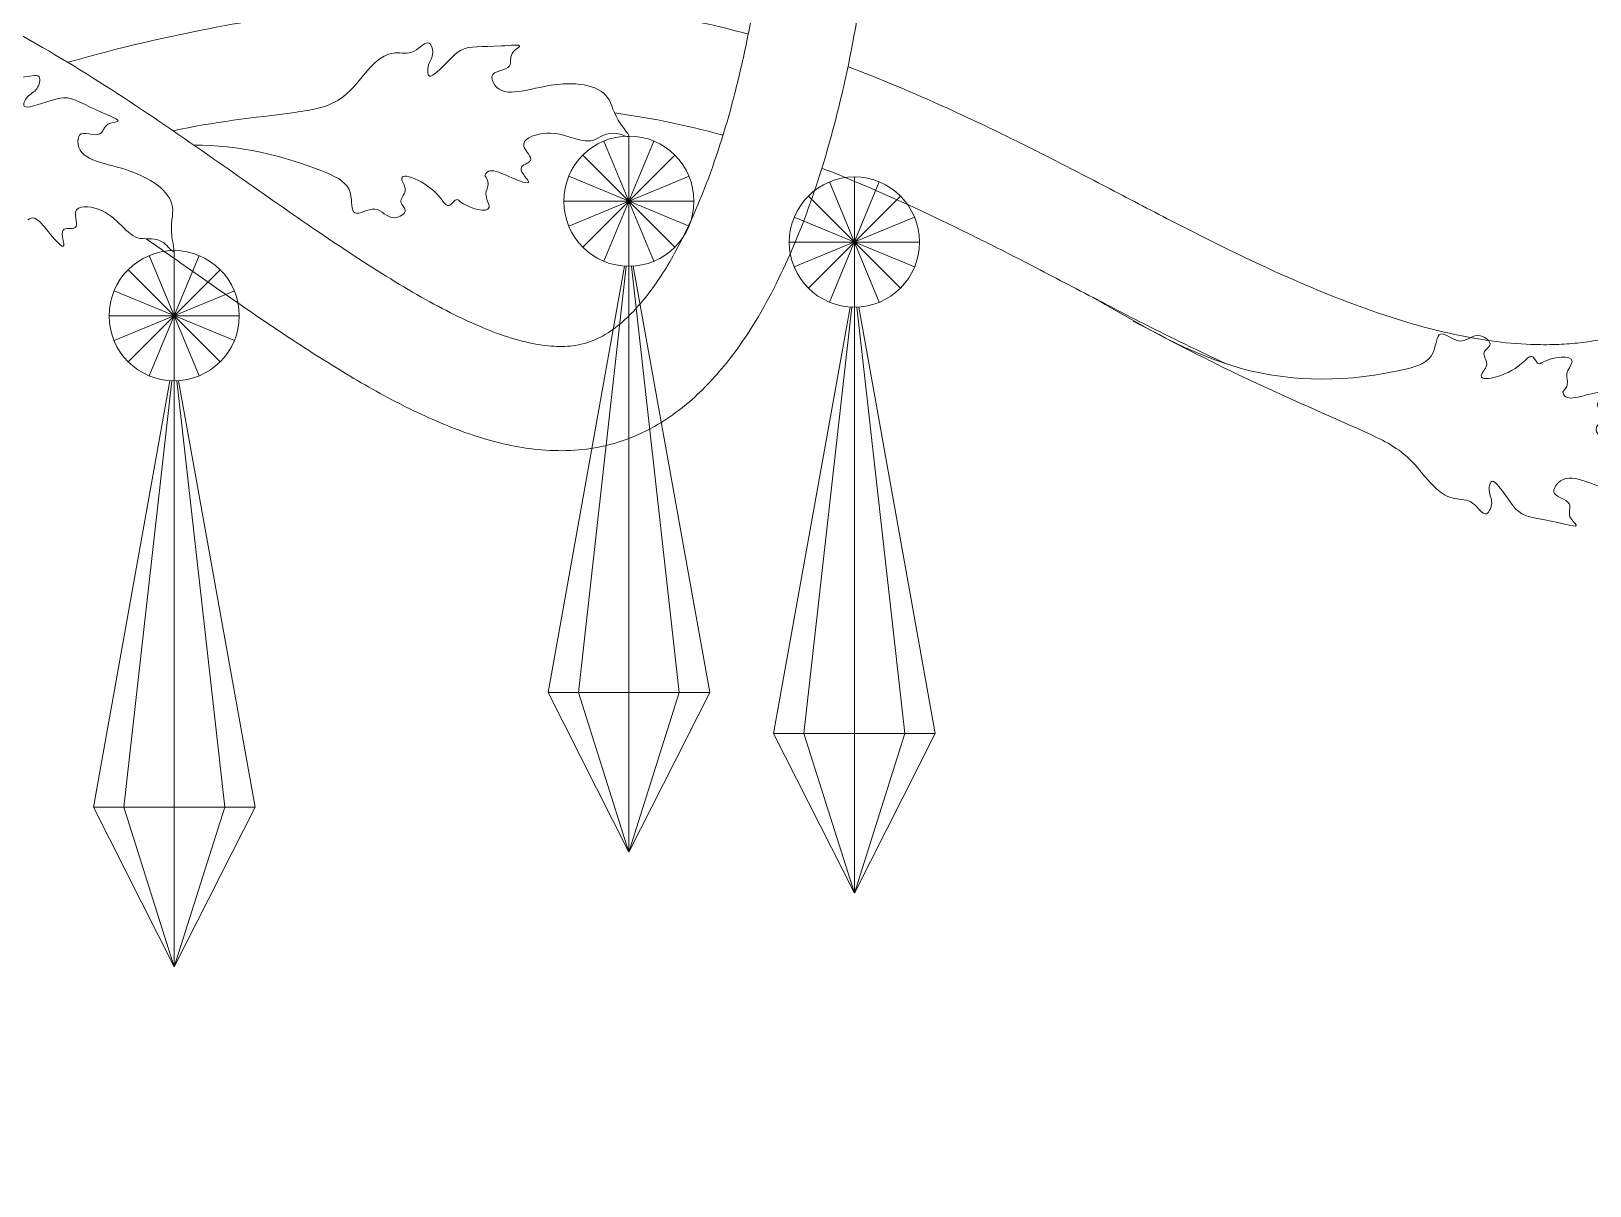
# Model space of a CAD drawing. Header units: inches. Extents: x 258415 to 640093, y 441672 to 945769.
# Drawn here: x 299427.8 to 299487.6, y 465182.7 to 465227.1 of the extents above; entities that cross this region are included whole.
import ezdxf

# ---------------------------------------------------------------- set-up
doc = ezdxf.new("R2010")
doc.units = ezdxf.units.IN
doc.header["$MEASUREMENT"] = 0
doc.linetypes.add('HIDDEN', pattern=[0.375, 0.25, -0.125])
doc.layers.add('CQ SPOT DETAIL DIMENSION', color=9, linetype='Continuous')
doc.layers.add('E-LITE-FIXT-NORM-CEILING', color=3, linetype='Continuous')
doc.layers.add('Glass', color=4, linetype='Continuous', lineweight=0)

# ---------------------------------------------------------------- blocks, each defined once
blk = doc.blocks.new('512')
at = {"layer": 'Glass', "color": 4, "lineweight": 0}
for p, q in [((34114.87107613175, 617.2642376616686), (34114.87107613175, 637.2642376616686)), ((34114.87107613175, 637.2642376616686), (34114.87107613175, 617.2642376616686)), ((34118.6979104554, 618.0254423365559), (34111.04424180809, 636.5030329867812)), ((34111.0442418081, 618.0254423365559), (34118.6979104554, 636.5030329867812)), ((34111.04424180809, 636.5030329867812), (34118.6979104554, 618.0254423365559)), ((34118.6979104554, 636.5030329867794), (34111.0442418081, 618.0254423365541)), ((34121.94214394362, 620.1931698498017), (34107.80000831989, 634.3353054735334)), ((34107.80000831989, 620.1931698498017), (34121.94214394361, 634.3353054735334)), ((34107.80000831989, 634.3353054735352), (34121.94214394361, 620.1931698498055)), ((34121.94214394361, 634.3353054735352), (34107.80000831989, 620.1931698498038)), ((34084.05643669026, 611.7422330925627), (34076.40276804297, 630.2198237427882)), ((34076.40276804297, 611.7422330925627), (34084.05643669027, 630.2198237427882)), ((34076.40276804297, 630.2198237427882), (34084.05643669026, 611.7422330925627)), ((34084.05643669026, 630.2198237427865), (34076.40276804297, 611.742233092561)), ((34080.22960236662, 610.9810284176756), (34080.22960236662, 630.9810284176752)), ((34080.22960236662, 630.9810284176752), (34080.22960236662, 610.9810284176756)), ((34124.10987145686, 623.4374033380197), (34105.63228080663, 631.0910719853209)), ((34105.63228080663, 623.4374033380172), (34124.10987145686, 631.0910719853191)), ((34105.63228080663, 631.0910719853173), (34124.10987145686, 623.4374033380162)), ((34124.10987145686, 631.0910719853199), (34105.63228080663, 623.4374033380183)), ((34087.30067017848, 613.9099606058087), (34073.15853455475, 628.0520962295404)), ((34073.15853455475, 613.9099606058087), (34087.30067017848, 628.0520962295404)), ((34073.15853455473, 628.0520962295423), (34087.30067017848, 613.9099606058126)), ((34087.30067017848, 628.0520962295423), (34073.15853455475, 613.9099606058107)), ((34124.87107613175, 627.2642376616686), (34104.87107613175, 627.2642376616686)), ((34104.87107613175, 627.2642376616667), (34124.87107613175, 627.2642376616667)), ((34089.46839769174, 617.1541940940267), (34070.9908070415, 624.8078627413279)), ((34070.9908070415, 617.1541940940243), (34089.46839769174, 624.807862741326)), ((34070.9908070415, 624.8078627413242), (34089.46839769174, 617.1541940940233)), ((34089.46839769174, 624.807862741327), (34070.9908070415, 617.1541940940251)), ((34090.22960236661, 620.9810284176755), (34070.22960236661, 620.9810284176755)), ((34070.22960236661, 620.9810284176738), (34090.22960236661, 620.9810284176738)), ((34188.52433578515, 600.4267636701326), (34180.87066713785, 618.9043543203579)), ((34180.87066713785, 600.4267636701326), (34188.52433578516, 618.9043543203579)), ((34180.87066713785, 618.9043543203579), (34188.52433578515, 600.4267636701326)), ((34188.52433578515, 618.9043543203561), (34180.87066713785, 600.4267636701306)), ((34184.6975014615, 599.665558995245), (34184.6975014615, 619.6655589952453)), ((34184.6975014615, 619.6655589952453), (34184.6975014615, 599.665558995245)), ((34114.87107613185, 617.264237661765), (34114.87107613185, 527.264237661765)), ((34191.76856927337, 602.5944911833785), (34177.62643364964, 616.73662680711)), ((34177.62643364964, 602.5944911833785), (34191.76856927337, 616.73662680711)), ((34177.62643364963, 616.7366268071117), (34191.76856927337, 602.5944911833823)), ((34191.76856927337, 616.7366268071117), (34177.62643364964, 602.5944911833802)), ((34193.93629678662, 605.8387246715965), (34175.45870613639, 613.4923933188973)), ((34175.45870613639, 605.8387246715938), (34193.93629678662, 613.4923933188957)), ((34175.45870613639, 613.4923933188937), (34193.93629678662, 605.8387246715929)), ((34193.93629678662, 613.4923933188965), (34175.45870613639, 605.8387246715946)), ((34080.22960236672, 610.9810284177719), (34080.22960236672, 520.9810284177719)), ((34194.6975014615, 609.6655589952453), (34174.6975014615, 609.6655589952453)), ((34174.6975014615, 609.6655589952433), (34194.6975014615, 609.6655589952433)), ((34184.69750146161, 599.6655589953416), (34184.69750146161, 509.6655589953417))]:
    blk.add_line(p, q, dxfattribs=at)
for points in [[(34114.87107613185, 527.264237661765), (34102.45827558989, 551.7835013765789), (34114.21420368891, 617.2858350543456)], [(34107.1210692304, 551.7835013765789), (34114.483879113, 617.2717365499011)], [(34114.87107613185, 527.264237661765), (34127.28387667381, 551.7835013765789), (34115.52794857482, 617.2858350543456)], [(34122.6210830333, 551.7835013765789), (34115.2582731507, 617.2717365499011)], [(34080.22960236672, 520.9810284177719), (34067.81680182475, 545.5002921325859), (34079.57272992377, 611.0026258103522)], [(34072.47959546527, 545.5002921325859), (34079.84240534787, 610.988527305908)], [(34080.22960236672, 520.9810284177719), (34092.64240290868, 545.5002921325859), (34080.88647480966, 611.0026258103522)], [(34087.97960926817, 545.5002921325859), (34080.61679938556, 610.988527305908)], [(34184.69750146161, 509.6655589953417), (34172.28470091964, 534.1848227101555), (34184.04062901867, 599.6871563879223)], [(34176.94749456015, 534.1848227101555), (34184.31030444275, 599.6730578834778)], [(34184.69750146161, 509.6655589953417), (34197.11030200357, 534.1848227101555), (34185.35437390455, 599.6871563879223)], [(34192.44750836305, 534.1848227101555), (34185.08469848045, 599.6730578834778)], [(34114.87107613185, 551.7835013765789), (34102.45827558989, 551.7835013765789), (34107.1210692304, 551.7835013765789), (34114.87107613185, 527.264237661765)], [(34114.87107613185, 551.7835013765789), (34127.28387667381, 551.7835013765789), (34122.6210830333, 551.7835013765789), (34114.87107613185, 527.264237661765)], [(34080.22960236672, 545.5002921325859), (34067.81680182475, 545.5002921325859), (34072.47959546527, 545.5002921325859), (34080.22960236672, 520.9810284177719)], [(34080.22960236672, 545.5002921325859), (34092.64240290868, 545.5002921325859), (34087.97960926817, 545.5002921325859), (34080.22960236672, 520.9810284177719)], [(34184.69750146161, 534.1848227101555), (34172.28470091964, 534.1848227101555), (34176.94749456015, 534.1848227101555), (34184.69750146161, 509.6655589953417)], [(34184.69750146161, 534.1848227101555), (34197.11030200357, 534.1848227101555), (34192.44750836305, 534.1848227101555), (34184.69750146161, 509.6655589953417)]]:
    blk.add_lwpolyline(points, dxfattribs=at)
for centre in [(34114.87107613175, 627.2642376616686), (34080.22960236662, 620.9810284176755), (34184.6975014615, 609.6655589952453)]:
    blk.add_circle(centre, 10, dxfattribs=at)
at = {"layer": 'Glass', "lineweight": 0}
for points, knots in [([(34235.15723778458, 762.9789559693163), (34233.21615448001, 757.594922823936), (34224.57111822578, 751.869604080578), (34204.89552403393, 755.6669769346036), (34193.62457747611, 771.7497996200827), (34193.2923292332, 797.6815311168183), (34216.76041995018, 816.0064903834192), (34247.87906577284, 813.9843714171247), (34286.93144062681, 785.7003486828808), (34336.78818743263, 689.5303649608658), (34357.62229658599, 596.8026218980357), (34371.91907826207, 530.4268654986327)], [445.8472463346648, 445.8472463346648, 445.8472463346648, 445.8472463346648, 460.0936663669342, 474.3673383454505, 495.875307046183, 515.1046363875654, 545.5253694409239, 572.1865819206528, 603.8032632246454, 685.281331460773, 888.8940730016423, 888.8940730016423, 888.8940730016423, 888.8940730016423]), ([(34097.16379723406, 804.9398612869528), (34102.80397835525, 802.5869778037659), (34181.44910190718, 767.153156973578), (34301.26105207036, 682.7130161231171), (34352.06311789495, 582.8257486486838)], [634.2147022965343, 634.2147022965343, 634.2147022965343, 634.2147022965343, 650.4257267839843, 854.0384683248534, 854.0384683248534, 854.0384683248534, 854.0384683248534]), ([(34352.06311789485, 582.8257486488927), (34350.99622497315, 587.3782684427705), (34349.91187571944, 591.9239700836278), (34345.95151431438, 608.1786563827773), (34342.95492113677, 619.8434347290647), (34333.34344634117, 654.6319254246728), (34326.10674047343, 677.5490106775912), (34315.18770592241, 706.1857795456418), (34312.75415756886, 712.2771961098011), (34308.58010839517, 722.2206545927666), (34306.90605175436, 726.0958943212544), (34303.46125047932, 733.7636999256281), (34301.68716332368, 737.5586528127524), (34296.15663105703, 748.7659263375052), (34292.19147402334, 755.9997123896927), (34283.43507482034, 769.6811116139908), (34278.6452139222, 776.1277378251442), (34271.1009743172, 784.493477916988), (34268.80052637867, 786.8506103940738), (34263.27427155344, 792.0418380496782), (34260.01756444879, 794.7672093503198), (34253.27659114818, 799.4929923720754), (34249.79551815549, 801.4918165189772), (34244.51020572937, 803.7313348571178), (34242.78419622283, 804.3442877361623), (34239.26547361021, 805.3403354808908), (34237.47687636315, 805.7227350228287), (34232.92254862677, 806.3713191120622), (34230.14955299764, 806.4645532423558), (34225.84869814228, 806.0911877781563), (34224.28538652838, 805.8430312783629), (34221.73855531321, 805.2383426236419), (34220.74247075698, 804.9488341857711), (34218.75902774547, 804.2608305181174), (34217.77445908748, 803.8633864493067), (34214.73148823123, 802.4549879490132), (34212.74576714193, 801.263774275354), (34209.18221345277, 798.5426631490635), (34207.60593431078, 797.0140236805846), (34205.31066228844, 794.1297289398891), (34204.47829128788, 792.8127074775247), (34203.60664196975, 790.9928098440158), (34203.40321476424, 790.5165675257588), (34202.99080329806, 789.4194638706331), (34202.79182034217, 788.7823854553253), (34202.45741341594, 787.4613378836711), (34202.32278227683, 786.7794567541494), (34202.01984078051, 784.6829631970758), (34201.95319381845, 783.216973043769), (34202.09507024749, 780.2402108237656), (34202.30361754057, 778.7299845044597), (34202.88807917971, 776.1665478280103), (34203.2041282446, 775.0975329995163), (34204.17999295891, 772.4389051973276), (34204.93468608713, 770.9158326934213), (34206.71437766986, 768.1816835174068), (34207.73695864242, 766.9706395892172), (34209.58978393176, 765.2978596285303), (34210.33698807333, 764.728305189411), (34211.78150603541, 763.8163284251559), (34212.45539762523, 763.4525555981128), (34213.90951732416, 762.7964281994482), (34214.68436193939, 762.5072677125563), (34216.62410101404, 761.929360689277), (34217.8096116339, 761.6988076524502), (34220.08307584604, 761.4929275457325), (34221.16932363405, 761.5182023078014), (34223.08390464303, 761.7900352201123), (34223.91363458749, 762.0351210838825), (34225.05384007517, 762.5556348333438), (34225.44609358825, 762.7931852456703), (34226.13138242742, 763.3216484468611), (34226.42627970581, 763.6117022806493), (34226.96882440498, 764.3042292851251), (34227.21838574168, 764.7085300560318), (34227.50980930485, 765.3721920842992), (34227.57186462232, 765.5270785324537), (34227.63140061518, 765.6922150611625)], [55.54187756572696, 55.54187756572696, 55.54187756572696, 55.54187756572696, 69.63484942207275, 69.63484942207275, 106.0226687488326, 106.0226687488326, 178.7983074023523, 178.7983074023523, 198.5826761129298, 198.5826761129298, 211.2640393980994, 211.2640393980994, 223.9454026832691, 223.9454026832691, 249.3081292536084, 249.3081292536084, 274.6708558239477, 274.6708558239477, 285.1543286286179, 285.1543286286179, 298.7648879369552, 298.7648879369552, 312.3754472452926, 312.3754472452926, 318.8547764538347, 318.8547764538347, 325.3341056623769, 325.3341056623769, 335.2930945038583, 335.2930945038583, 341.080330739814, 341.080330739814, 344.8764629796881, 344.8764629796881, 348.6725952195623, 348.6725952195623, 356.8471811264032, 356.8471811264032, 365.0217670332438, 365.0217670332438, 371.3781464914932, 371.3781464914932, 373.6057699322913, 373.6057699322913, 376.4692426346959, 376.4692426346959, 379.3327153371008, 379.3327153371008, 385.0596607419102, 385.0596607419102, 390.7866061467196, 390.7866061467196, 394.9739703831302, 394.9739703831302, 401.6706985017356, 401.6706985017356, 408.3674266203408, 408.3674266203408, 412.4181033404546, 412.4181033404546, 415.6373708248796, 415.6373708248796, 418.8566383093047, 418.8566383093047, 423.5017475207733, 423.5017475207733, 428.1468567322421, 428.1468567322421, 432.7919659437108, 432.7919659437108, 435.9168799161379, 435.9168799161379, 439.041793888565, 439.041793888565, 442.1667078609921, 442.1667078609921, 443.0468266669773, 443.0468266669773, 443.0468266669773, 443.0468266669773]), ([(34344.93238096444, 579.1990985652328), (34335.63009261264, 597.4893029031717), (34324.21221347766, 615.1107471925834), (34292.95139799531, 655.7143808307392), (34271.58315525334, 677.8475869803688), (34226.40702976589, 717.8315473669372), (34202.60080262519, 735.6834436465313), (34167.36956550492, 758.9110230621001), (34155.48997273971, 766.1611626066106), (34132.59171386308, 779.1579240563678), (34121.57258634116, 784.9046143299303), (34107.57025559339, 791.6016122859055), (34103.98207291363, 793.2572019027492), (34099.36219217384, 795.3006189766465), (34098.25926362856, 795.7815869605338), (34097.16379723405, 796.2522493347415)], [0, 0, 0, 0, 38.31587406080621, 38.31587406080621, 92.67818285295004, 92.67818285295004, 147.0404916450938, 147.0404916450938, 175.2922205769156, 175.2922205769156, 203.5439495087373, 203.5439495087373, 213.623420213918, 213.623420213918, 216.8144028602508, 216.8144028602508, 216.8144028602508, 216.8144028602508]), ([(34081.21798017602, 647.9268591505506), (34076.68161496495, 646.2188575041882), (34072.04733928903, 644.2865009136339), (34064.36930915194, 640.8330356924968), (34061.43827712281, 639.4605991428152), (34056.05834371582, 636.8575906302722), (34053.64017681153, 635.6593229092831), (34049.60892681411, 633.6215821177511), (34048.03011650983, 632.8139488745563), (34044.82737281571, 631.1587226445107), (34043.20702884804, 630.3134668728088), (34038.2946943618, 627.7448905236497), (34034.95112973853, 625.9887202890578), (34025.65485951123, 621.2057960128913), (34019.60029984814, 618.2005304616803), (34007.44645277795, 612.8274270917373), (34001.34738650073, 610.4616418518726), (33990.97114930097, 607.3723921104456), (33986.63362342997, 606.3823060588758), (33980.36283503416, 605.5185826982042), (33978.32041659267, 605.3332779030877), (33975.01158532269, 605.2071080146617), (33973.72126680394, 605.2037843476846), (33971.35509794668, 605.2878780831776), (33970.27376723734, 605.3631530562988), (33968.11300294499, 605.5861132900981), (33967.03690172947, 605.7334355705187), (33963.8237340474, 606.2785310913132), (33961.70162984241, 606.7794961796607), (33955.32592500666, 608.6874764325247), (33951.16215082366, 610.4961140122688), (33943.2675665207, 614.9270284763788), (33939.53818806056, 617.549013021765), (33934.24618535882, 622.0277506013773), (33932.45909070723, 623.7037304533796), (33928.67358095932, 627.6189814856008), (33926.75295147258, 629.8812629786961), (33923.26087339922, 634.5502496165817), (33921.68764372422, 636.9588206483613), (33917.83427413504, 643.6991048618928), (33915.8441102935, 648.1838644741492), (33912.58246018891, 657.6401440978642), (33911.31262917535, 662.611549536935), (33909.35361101177, 673.0136086024777), (33908.66497365226, 678.4433245397178), (33907.71706625192, 689.7019485146755), (33907.45770515213, 695.5303082396031), (33907.11869117687, 711.2657208001109), (33907.25376714747, 721.443825172474), (33907.37111847346, 735.6258877554837), (33907.39545259267, 739.3641395470903), (33907.39545259267, 743.1350057622833)], [536.1555904284172, 536.1555904284172, 536.1555904284172, 536.1555904284172, 552.8577151496548, 552.8577151496548, 562.8170896627047, 562.8170896627047, 570.6491327355142, 570.6491327355142, 575.5650861770098, 575.5650861770098, 580.4810396185055, 580.4810396185055, 590.3129465014968, 590.3129465014968, 607.4184069961209, 607.4184069961209, 624.5238674907453, 624.5238674907453, 637.1891086446277, 637.1891086446277, 643.4657453700822, 643.4657453700822, 647.5694924879165, 647.5694924879165, 651.1020383901956, 651.1020383901956, 654.6345842924746, 654.6345842924746, 661.6996760970328, 661.6996760970328, 676.1505095440758, 676.1505095440758, 690.6013429911189, 690.6013429911189, 698.6062005349544, 698.6062005349544, 708.7431438585371, 708.7431438585371, 718.8800871821197, 718.8800871821197, 736.2142462916953, 736.2142462916953, 753.5484054012708, 753.5484054012708, 770.8825645108462, 770.8825645108462, 788.2167236204216, 788.2167236204216, 816.3853403610782, 816.3853403610782, 826.3293101665979, 826.3293101665979, 826.3293101665979, 826.3293101665979]), ([(34076.66379765893, 743.1376130696718), (34076.66137443551, 735.7024381922528), (34076.48090937407, 727.69716996231), (34076.2379861354, 710.9131550862758), (34076.17599871753, 702.1332952404555), (34076.66897890079, 684.1216093989551), (34077.22377948404, 674.8889113459218), (34078.83791417484, 661.5114817145495), (34079.43822249813, 657.4252899828697), (34080.83531255496, 649.6226999292276), (34081.60993634188, 645.9040394407258), (34083.40805230071, 638.4976202309653), (34084.42945997308, 634.8168216608162), (34086.99879819033, 626.7742492351135), (34088.61292247426, 622.4541524093174), (34092.28305980194, 614.2617286407137), (34094.3371855105, 610.3883852102381), (34098.31792543212, 604.3331240710222), (34100.10599196926, 601.987354871344), (34104.03994565048, 597.7155698492357), (34106.18810619677, 595.7871324323887), (34109.78902769014, 593.3085778125907), (34111.07806417433, 592.5430790048592), (34113.30773659792, 591.4420247823417), (34114.21361301056, 591.0496279592452), (34115.94906225248, 590.406651621207), (34116.77088078302, 590.1454785518217), (34118.42183389951, 589.7034207956266), (34119.25335032142, 589.5214978616723), (34121.75614833346, 589.0876148341712), (34123.43476599525, 588.9478087691941), (34126.77854422328, 588.9242441959177), (34128.44396943822, 589.0399468884432), (34133.21000895908, 589.6762312993122), (34136.28219364165, 590.459828598423), (34142.39363439291, 592.5470878763925), (34145.43558626177, 593.8528676199612), (34151.54250399205, 596.8532230782482), (34154.6074452389, 598.5489795174398), (34160.7835357142, 602.2251758663342), (34163.89436577774, 604.2059960619728), (34172.29829994857, 609.7650403029572), (34177.63688085523, 613.5133951639572), (34185.01144685737, 618.6894749471074), (34187.01225488752, 620.0936441247312), (34189.01570984971, 621.4892948131297)], [12.06606350900529, 12.06606350900529, 12.06606350900529, 12.06606350900529, 35.04587111468968, 35.04587111468968, 58.02567872037407, 58.02567872037407, 81.00548632605849, 81.00548632605849, 91.06236860269324, 91.06236860269324, 100.2061694406598, 100.2061694406598, 109.3499702786264, 109.3499702786264, 120.6268643005954, 120.6268643005954, 131.9037583225645, 131.9037583225645, 139.872313795784, 139.872313795784, 147.8408692690035, 147.8408692690035, 151.9698655097293, 151.9698655097293, 154.6636415596871, 154.6636415596871, 156.9991983803002, 156.9991983803002, 159.3347552009133, 159.3347552009133, 164.0058688421394, 164.0058688421394, 168.6769824833656, 168.6769824833656, 177.4624693899034, 177.4624693899034, 186.2479562964412, 186.2479562964412, 195.033443202979, 195.033443202979, 203.8189301095168, 203.8189301095168, 218.5839504669284, 218.5839504669284, 224.0614821280934, 224.0614821280934, 224.0614821280934, 224.0614821280934]), ([(34092.66379680917, 743.1323984549091), (34092.66129881682, 735.4678101255995), (34092.47912966785, 727.4310373980105), (34092.23861800297, 710.8681670798869), (34092.17980860967, 702.3431676204291), (34092.6445954572, 685.1036259287976), (34093.16835529398, 676.3899411238973), (34094.64719642288, 664.021112038964), (34095.18579074873, 660.3151759028732), (34096.36406204644, 653.6341948931631), (34096.9664212283, 650.6511135107303), (34098.79359355422, 642.7487345999006), (34100.16530315614, 637.8734808988172), (34103.33198578022, 628.7143257923581), (34105.12938364536, 624.4304374691502), (34108.40306047461, 618.1659026503147), (34109.78999809089, 615.8921409189306), (34112.63410343803, 611.9656667892759), (34114.09082078382, 610.3159474834629), (34116.49812048435, 608.131092908613), (34117.46132984622, 607.4078394327307), (34118.97023449617, 606.4884482043053), (34119.53384826512, 606.1960491232247), (34120.64109803547, 605.715493517142), (34121.17868367067, 605.5283966265351), (34122.30928874024, 605.2266438944216), (34122.8984578811, 605.1137411840872), (34124.52050604499, 604.9203633493316), (34125.60965804573, 604.9003020292893), (34128.00302074788, 605.0890993373114), (34129.30589522662, 605.2989753466453), (34132.10654734639, 605.9671354046022), (34133.60342513611, 606.4252576153876), (34138.13979708328, 608.0901306586858), (34141.37892471348, 609.6029816154922), (34148.23912358635, 613.3136262684029), (34151.86102249021, 615.5087586339478), (34159.37736936453, 620.3622932439566), (34163.27264892285, 623.0201524085378), (34171.2652722956, 628.5768813985951), (34175.36295310038, 631.4756933887029), (34184.40747038365, 637.7816713805641), (34189.3838235015, 641.1925593571295), (34199.47657587055, 647.7023163836637), (34204.59306537583, 650.8047593947157), (34214.93747162135, 656.3934596446697), (34220.16537414362, 658.8812030003382), (34227.87272747025, 661.8105171334319), (34230.30584962051, 662.6298302446303), (34234.33856679767, 663.7823632188465), (34235.93175108143, 664.1854119032521), (34239.12342744197, 664.8774276674857), (34240.71529963939, 665.1653807891744), (34245.47468283392, 665.8584724207129), (34248.62594959306, 666.0925712722427), (34257.01298461307, 666.14160454599), (34262.1837516319, 665.5544109830607), (34272.22993603072, 663.3080970978452), (34277.10525977471, 661.6507159327127), (34286.51896768247, 657.4493843530737), (34291.05840699282, 654.9060277472908), (34299.79837818788, 649.0972823927559), (34303.99960189614, 645.8316798042622), (34315.81047396361, 635.4226361852197), (34322.9733979644, 627.4922026776958), (34336.0717777831, 610.3609165830829), (34342.00615521477, 601.1575979699082), (34349.33220751142, 588.0932937337673), (34351.27688521802, 584.4191146686835), (34354.96805507638, 577.0455686522528), (34356.71554901149, 573.3428171122478), (34361.67085362242, 562.1970221980426), (34364.59145959703, 554.716463132373), (34372.26239006869, 532.2071384724104), (34375.9216732446, 517.1112282945896), (34379.63552016691, 493.5795218587027), (34380.56274506705, 485.0595716865837), (34381.1087527473, 476.4151395963445), (34381.12141663479, 476.2110404440718), (34381.13385038372, 476.0069884256798)], [12.06606350900529, 12.06606350900529, 12.06606350900529, 12.06606350900529, 34.97580336496523, 34.97580336496523, 57.88554322092517, 57.88554322092517, 80.79528307688508, 80.79528307688508, 90.6395187735142, 90.6395187735142, 98.65616043630749, 98.65616043630749, 112.0344596911993, 112.0344596911993, 125.4127589460911, 125.4127589460911, 134.3892997291058, 134.3892997291058, 143.3658405121204, 143.3658405121204, 149.5001719317774, 149.5001719317774, 153.2690933237766, 153.2690933237766, 157.0196932837996, 157.0196932837996, 160.7702932438227, 160.7702932438227, 166.7676449979922, 166.7676449979922, 172.7649967521618, 172.7649967521618, 178.7623485063313, 178.7623485063313, 190.0123815384031, 190.0123815384031, 201.2624145704749, 201.2624145704749, 212.5124476025467, 212.5124476025467, 223.7624806346185, 223.7624806346185, 236.8906537998399, 236.8906537998399, 250.0188269650613, 250.0188269650613, 263.1470001302826, 263.1470001302826, 269.1574436480404, 269.1574436480404, 273.0540899991106, 273.0540899991106, 276.9507363501808, 276.9507363501808, 284.7440290523212, 284.7440290523212, 297.9187378188878, 297.9187378188878, 311.0934465854546, 311.0934465854546, 324.2681553520213, 324.2681553520213, 337.442864118588, 337.442864118588, 362.8287771562315, 362.8287771562315, 388.2146901938749, 388.2146901938749, 398.0313884701161, 398.0313884701161, 407.8480867463571, 407.8480867463571, 427.4814832988396, 427.4814832988396, 466.7482764038044, 466.7482764038044, 489.2014170679657, 489.2014170679657, 489.7444926118721, 489.7444926118721, 489.7444926118721, 489.7444926118721]), ([(34201.04570882337, 648.5904800709895), (34193.30927202235, 650.7876666851744), (34185.58931616342, 652.597989077115), (34166.29851973483, 656.2224846086738), (34154.87667364156, 657.5211099125562), (34140.05766821947, 658.0818437530778), (34136.15804716608, 658.1125755268957), (34124.73798242988, 657.8435802632977), (34117.51214105277, 657.1843776252599), (34105.75314387075, 655.1984893208972), (34101.15032660108, 654.1791667770085), (34096.52980437152, 652.9203191112864)], [399.5268295699667, 399.5268295699667, 399.5268295699667, 399.5268295699667, 423.2016510280713, 423.2016510280713, 459.5383931026257, 459.5383931026257, 472.8697248236296, 472.8697248236296, 499.5323882656381, 499.5323882656381, 517.0316118309279, 517.0316118309279, 517.0316118309279, 517.0316118309279]), ([(34184.85755297485, 638.0655738453797), (34178.7920080783, 639.4579140823005), (34169.94915078017, 640.2716901476988), (34157.30769155969, 642.2252641721517), (34153.47165461259, 651.1115427405357), (34147.92990606548, 649.5467851553794), (34145.45633215087, 652.6263585496017), (34144.68337679564, 649.4665425043822), (34145.87324431689, 648.4035558403475), (34145.77587493097, 645.9536513612848), (34143.01389332147, 648.1116828029626), (34140.64816390633, 651.4953992383098), (34136.75828536478, 650.7564399962222), (34130.50363343161, 651.5089583461682), (34133.37599398814, 649.9646863250355), (34132.47497898639, 647.2341346255263), (34136.31576442423, 647.3527211600467), (34134.84908854982, 642.6656829176328), (34126.78686193179, 646.09071669063), (34117.72036872436, 645.0015898594212), (34117.22989797826, 640.11948260395), (34113.97964120935, 636.5241264337237), (34117.75840167111, 638.4366417741539), (34121.45388779538, 634.9450903289687), (34125.79651760327, 639.0748619770729), (34132.4529422803, 636.2567051754323), (34128.80680491272, 633.3673442589807), (34132.7699999584, 632.5712002610762), (34129.26052330027, 629.7538165641654), (34133.45064796256, 630.7357361420208), (34136.29909619109, 632.9494470064546), (34136.98371534439, 631.2239439031591), (34136.98465066907, 631.221586525884)], [20.27810643982671, 20.27810643982671, 20.27810643982671, 20.27810643982671, 39.16376194624108, 46.94737714363432, 57.38452382404772, 60.32936589891867, 62.95094716469892, 64.80162813268257, 66.74522142305065, 68.24084637967601, 69.49968425224017, 74.48315717013216, 80.79281758580454, 83.57536404684356, 85.17414353576086, 87.0950688187178, 90.23265253106207, 91.12502545729271, 99.68435633555237, 108.8898158092483, 113.4623458236087, 115.7340487631701, 117.7075574678005, 121.3702516288513, 129.2147516930437, 132.7301569776486, 135.1252826438287, 136.9970900583744, 139.4838538943709, 140.7278860467646, 146.2856966392129, 146.2933000915285, 146.2933000915285, 146.2933000915285, 146.2933000915285]), ([(34248.63370919192, 649.9931773834147), (34240.55477731633, 650.8924925571797), (34232.32586290851, 647.5543307354374), (34220.19916804832, 643.4841692570287), (34212.71059374792, 649.6162473062459), (34208.50641642694, 645.6812331622523), (34204.89483643101, 647.28086753753), (34205.65934589112, 644.1189974095496), (34207.20448843287, 643.7211784913006), (34208.24310306652, 641.5001894331173), (34204.79854230141, 642.1487595911558), (34201.14308509613, 644.0680941635393), (34198.02703445431, 641.6252588790547), (34192.12537890777, 639.4213041421963), (34195.38612376308, 639.3686331782873), (34195.83973874841, 636.5292716193899), (34199.19708320068, 638.398478342721), (34200.0467250112, 633.5613744157553), (34191.31204240841, 632.901318194471), (34183.75837065612, 627.7700864326567), (34185.56476906984, 623.2080191844024), (34184.32868906741, 618.5215640974266), (34186.80708159802, 621.9558494698167), (34191.69329664594, 620.5514094766031), (34193.65431345934, 626.2142586332875), (34200.86150353652, 626.7678003490646), (34198.94953370422, 622.5266807363614), (34202.83570203823, 623.6395400784412), (34201.01207391659, 619.5251193678805), (34204.28325737992, 622.3216653610789), (34205.79692221378, 625.5962633322367), (34207.19750601063, 624.377891725321), (34207.1994194841, 624.3762271896074)], [20.27810643982671, 20.27810643982671, 20.27810643982671, 20.27810643982671, 39.16376194624108, 46.94737714363432, 57.38452382404772, 60.32936589891867, 62.95094716469892, 64.80162813268257, 66.74522142305065, 68.24084637967601, 69.49968425224017, 74.48315717013216, 80.79281758580454, 83.57536404684356, 85.17414353576086, 87.0950688187178, 90.23265253106207, 91.12502545729271, 99.68435633555237, 108.8898158092483, 113.4623458236087, 115.7340487631701, 117.7075574678005, 121.3702516288513, 129.2147516930437, 132.7301569776486, 135.1252826438287, 136.9970900583744, 139.4838538943709, 140.7278860467646, 146.2856966392129, 146.2933000915285, 146.2933000915285, 146.2933000915285, 146.2933000915285]), ([(34117.06459199174, 640.8166759581233), (34111.96014615582, 640.1222378548009), (34106.98987385632, 639.1311479779195), (34101.43896376975, 637.6741534394014), (34100.92513684853, 637.5360187887409), (34100.41040004442, 637.3943837793586)], [493.930900424035, 493.930900424035, 493.930900424035, 493.930900424035, 515.3130770521307, 515.3130770521307, 517.4908857768849, 517.4908857768849, 517.4908857768849, 517.4908857768849]), ([(34136.98465066907, 631.221586525884), (34136.74052860438, 630.7971299946307), (34136.20877023193, 629.8725584508082), (34137.25180733062, 628.2780471659034), (34135.09560567475, 624.9633274287067), (34139.7728671439, 626.190060676491), (34141.47880841741, 627.8394586576187), (34142.60081364479, 625.7569233769736), (34144.59117635196, 629.7668837497848), (34151.29302750102, 632.5125867328787), (34148.64126964877, 628.7319247728683), (34150.54394299563, 627.2376617043018), (34148.45835084431, 625.7060349819221), (34151.68643287476, 623.8583091278542), (34153.43239887212, 627.1928759280836), (34157.72871553207, 624.1795262151745), (34157.07001662808, 629.6916783149827), (34166.42780473652, 634.0807050433441), (34174.87892043311, 635.8899224374372), (34181.66917684268, 635.8683133513478)], [0, 0, 0, 0, 1.367131047763244, 2.977950320857781, 5.071571829587876, 9.646861753815674, 10.1356297231957, 11.56233846800583, 13.65702600174249, 19.94489674793412, 21.71954324523456, 23.57337140023498, 24.96731872104973, 26.99536269963882, 30.31066505326361, 33.42098235045862, 36.46944481688546, 41.18007292059129, 61.90101972060296, 61.90101972060296, 61.90101972060296, 61.90101972060296]), ([(34085.22830561623, 632.3315916186266), (34084.74472487786, 632.1444094633188), (34084.2590250976, 631.9541802047906), (34077.42581323676, 629.2471136643652), (34070.7019646046, 626.211973482239), (34060.91866226428, 621.4108561351395), (34058.42171571164, 620.1567311506614), (34054.29018008238, 618.0413904872319), (34052.70372073014, 617.219497149229), (34049.46139100029, 615.5297428476298), (34047.80792020175, 614.6634645424728), (34042.76097651511, 612.0231587850285), (34039.28123042982, 610.2076914765212), (34031.58435870879, 606.3050841332332), (34027.33735589356, 604.2193255355605), (34022.99798740989, 602.2326376515219)], [538.3146928716899, 538.3146928716899, 538.3146928716899, 538.3146928716899, 540.2308639342297, 540.2308639342297, 565.1486508163291, 565.1486508163291, 573.375384159542, 573.375384159542, 578.3512585035637, 578.3512585035637, 583.3271328475857, 583.3271328475857, 593.2788815356299, 593.2788815356299, 604.7768841039697, 604.7768841039697, 604.7768841039697, 604.7768841039697])]:
    blk.add_open_spline(points, degree=3, knots=knots, dxfattribs=at)
for points in [[(33971.42596481097, 597.9272751188855), (33970.73467065677, 599.1067494484668), (33970.80771818837, 600.7159115871797), (33970.00078969199, 602.647780481162), (33974.57322382738, 602.4861513746091), (33975.01787210742, 602.2832178018352), (33975.99802311863, 603.3199443027715), (33977.8037607608, 602.2583288207633), (33983.88640677454, 600.6649876795736), (33983.11677747663, 602.2640627041255), (33983.50399183571, 604.0770006149078), (33982.6239244602, 605.1580050310548), (33984.06643932344, 606.5835271278456), (33987.27883507736, 605.7639277037151), (33990.19371152459, 606.8490862113348), (33991.35308275028, 604.0296923455851), (33995.34442833421, 601.5278575066659), (34020.97457232667, 601.6198414543705), (34043.06815266819, 612.1864882436593)], [(34037.40967403384, 608.8424305256037), (34021.46654017555, 600.7050998425539), (34001.84139481868, 591.8209587223381), (33995.01859037828, 587.6853356266356), (33988.07701692965, 581.5855777012703), (33985.22718776902, 580.8435746007344), (33983.14669447716, 579.2485084592681), (33982.34577683524, 580.9169061864668), (33982.74069669939, 582.819954577675), (33982.29733071717, 584.2483524972613), (33981.29579283085, 583.4857289651754), (33978.20692703281, 579.5749860172173), (33972.12680235005, 577.8885998208888), (33969.36989239969, 577.5117545828716), (33970.3243468218, 578.7943740159973), (33970.42436457739, 580.7126936951163), (33972.82300934326, 582.7352996476128), (33972.49632593186, 583.5657256757246), (33963.97803498592, 582.7285492045157), (33954.77828102348, 583.0526034474988), (33952.11947757555, 586.7726565328182), (33950.59806389544, 588.4596463548303), (33952.56390224279, 588.285818280724), (33955.86503246286, 589.8725973414809), (33963.70530741675, 590.1300267569903), (33966.24559566278, 592.5600493787288), (33964.88527822189, 594.531384818666), (33966.1285641386, 595.9306357348778), (33964.62253067156, 597.9094883246797), (33965.86652622925, 597.9190302673722), (33971.42433676153, 597.919848010293), (33971.42596481097, 597.9272751188855)]]:
    blk.add_spline(points, degree=3, dxfattribs=at)
blk = doc.blocks.new('SMDS')
at = {"layer": 'E-LITE-FIXT-NORM-CEILING', "linetype": 'HIDDEN', "xscale": -0.25, "yscale": 0.25, "zscale": 0.25, "rotation": 359.9999999999999}
blk.add_blockref('512', (393446.6127677489, 478381.0883203208), dxfattribs=at)

msp = doc.modelspace()

# ---------------------------------------------------------------- block references
at = {"layer": 'CQ SPOT DETAIL DIMENSION'}
msp.add_blockref('SMDS', (-85467.1891263231, -13317.36803634645), dxfattribs=at)

doc.saveas('drawing.dxf')
